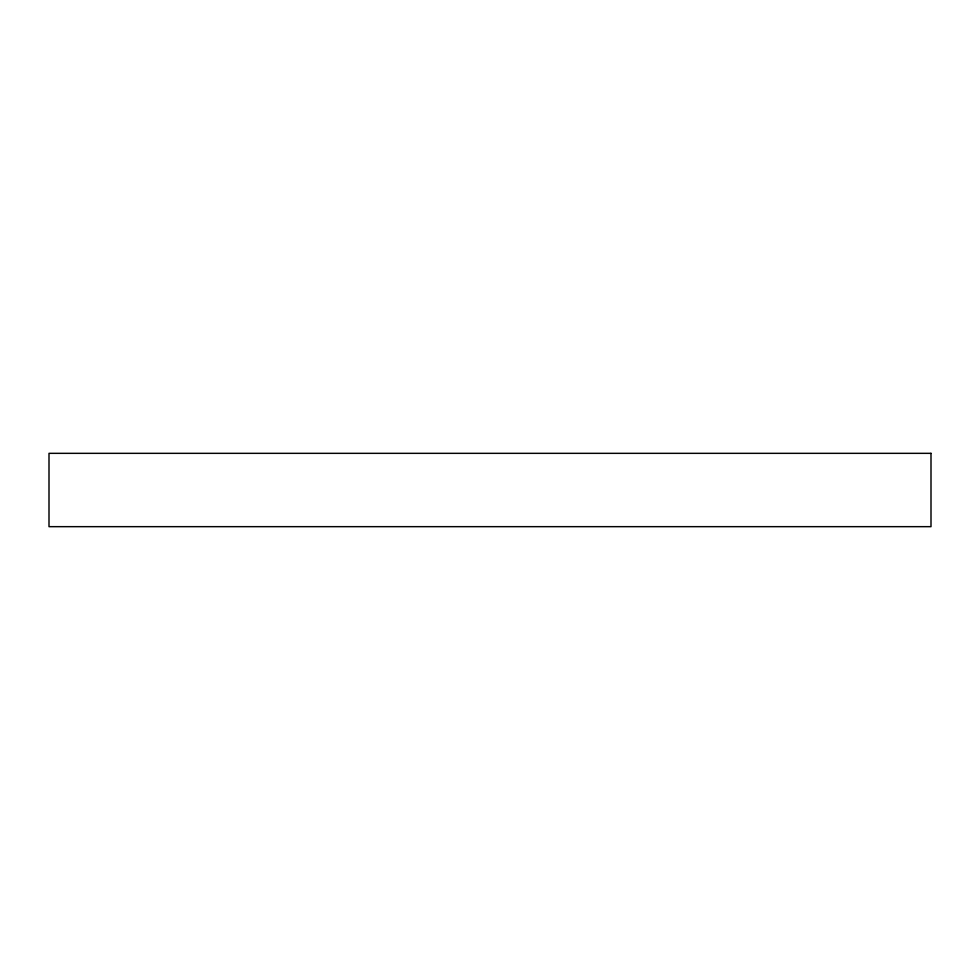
<?xml version="1.0" encoding="UTF-8"?>
<svg xmlns="http://www.w3.org/2000/svg" width="980" height="980" viewBox="0 0 980 980"><rect width="100%" height="100%" fill="white"/><g stroke="black" fill="none" stroke-linecap="round" stroke-linejoin="round"><path stroke-width="1.47" d="M931 453.336L49 453.336L49 526.664L931 526.664L931 453.336"/></g></svg>
